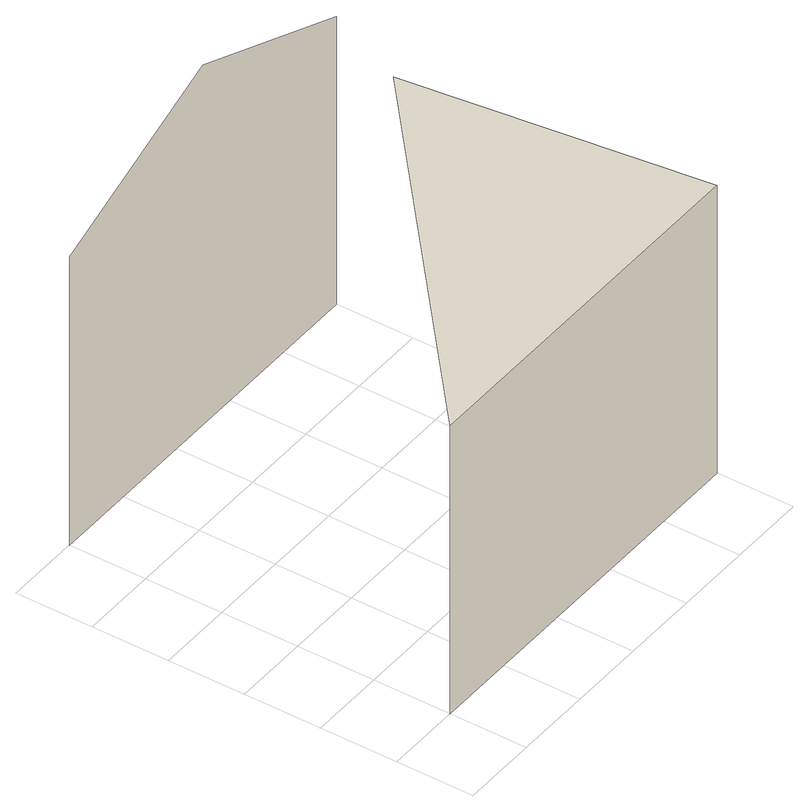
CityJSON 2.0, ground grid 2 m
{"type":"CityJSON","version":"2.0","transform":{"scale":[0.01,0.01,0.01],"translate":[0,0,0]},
"CityObjects":{
"building1":{"type":"Building","geometry":[{"type":"MultiSurface","lod":"2","boundaries":[[[0,1,2,3]],[[1,4,2]],[[5,6,7,8,9]]]}]}
},
"vertices":[
[1000,0,0],[1000,0,800],[0,0,800],[0,0,0],[500,500,1200],[1000,1000,0],[1000,1000,800],[500,1000,1000],[0,1000,800],[0,1000,0]
]}
